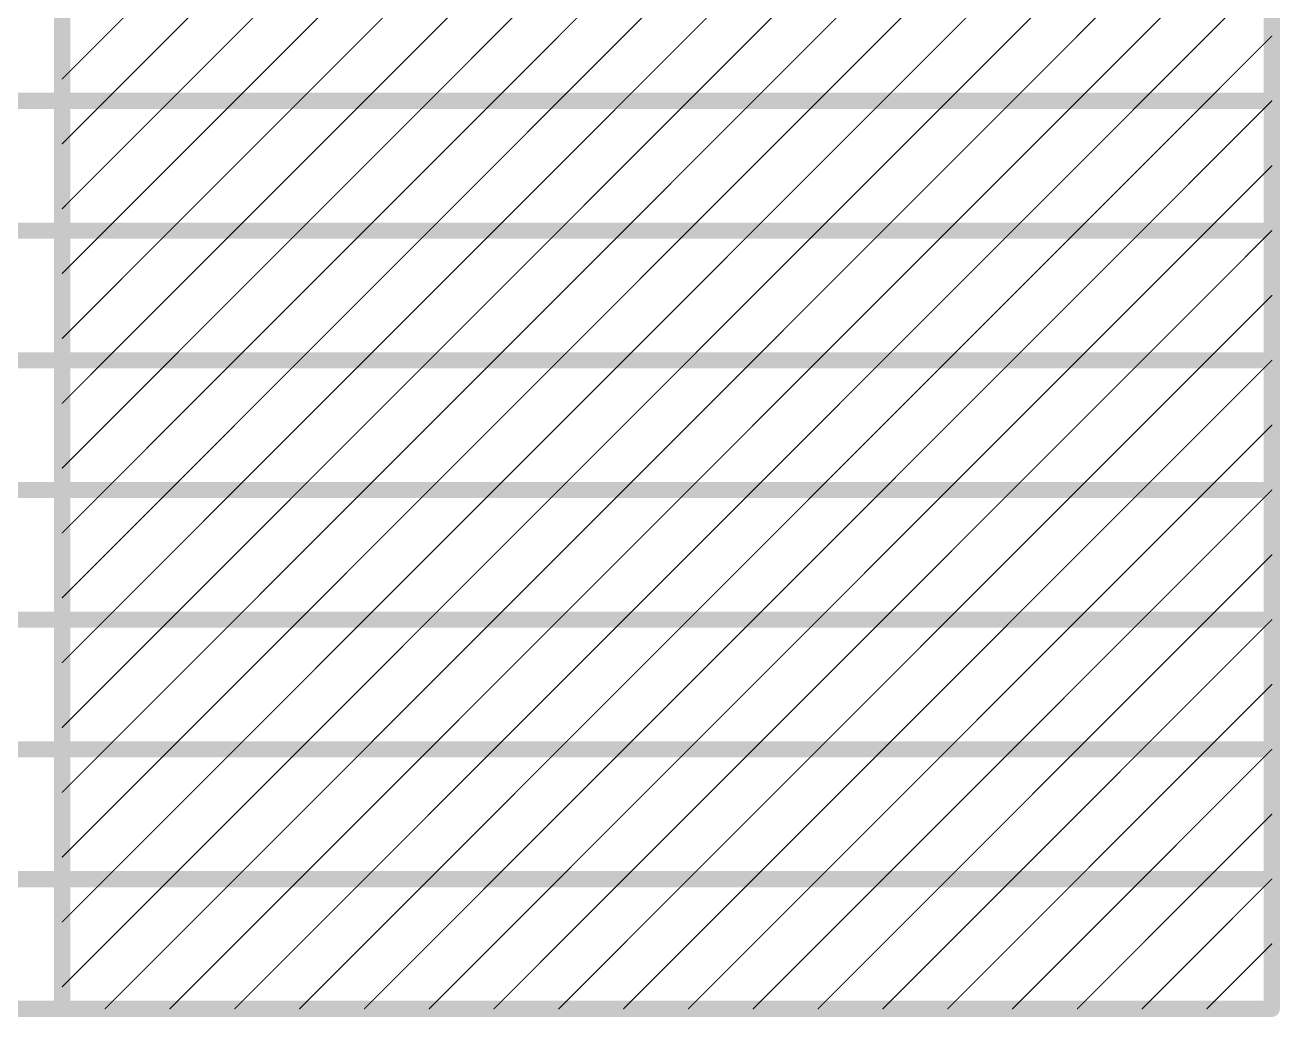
# Model space of a CAD drawing. Header units: inches. Extents: x -22 to 5433, y -13 to 5447.
# Drawn here: x 170.84 to 200.35, y -10.76 to 12.55 of the extents above; entities that cross this region are included whole.
import ezdxf

# ---------------------------------------------------------------- set-up
doc = ezdxf.new("R2010")
doc.units = ezdxf.units.IN
doc.layers.add('Fabrication', color=76, linetype='Continuous')

msp = doc.modelspace()

# ---------------------------------------------------------------- linework, layer by layer
at = {"layer": 'Fabrication'}
for points in [[(171.718, -10.566, 0.381, 0.381, 0), (171.718, 26.01, 0.381, 0.381, 0)], [(200.158, -10.566, 0.381, 0.381, 0), (200.158, 26.01, 0.381, 0.381, 0)], [(171.718, 11.286, 0.0254, 0.0254, 0), (174.25, 13.818, 0.0254, 0.0254, 0)], [(172.726, 10.77, 0.0254, 0.0254, 0), (175.774, 13.818, 0.0254, 0.0254, 0)], [(174.25, 10.77, 0.0254, 0.0254, 0), (177.298, 13.818, 0.0254, 0.0254, 0)], [(175.774, 10.77, 0.0254, 0.0254, 0), (178.822, 13.818, 0.0254, 0.0254, 0)], [(177.298, 10.77, 0.0254, 0.0254, 0), (180.346, 13.818, 0.0254, 0.0254, 0)], [(178.822, 10.77, 0.0254, 0.0254, 0), (181.87, 13.818, 0.0254, 0.0254, 0)], [(180.346, 10.77, 0.0254, 0.0254, 0), (183.394, 13.818, 0.0254, 0.0254, 0)], [(181.87, 10.77, 0.0254, 0.0254, 0), (184.918, 13.818, 0.0254, 0.0254, 0)], [(183.394, 10.77, 0.0254, 0.0254, 0), (186.442, 13.818, 0.0254, 0.0254, 0)], [(184.918, 10.77, 0.0254, 0.0254, 0), (187.966, 13.818, 0.0254, 0.0254, 0)], [(186.442, 10.77, 0.0254, 0.0254, 0), (189.49, 13.818, 0.0254, 0.0254, 0)], [(187.966, 10.77, 0.0254, 0.0254, 0), (191.014, 13.818, 0.0254, 0.0254, 0)], [(189.49, 10.77, 0.0254, 0.0254, 0), (192.538, 13.818, 0.0254, 0.0254, 0)], [(191.014, 10.77, 0.0254, 0.0254, 0), (194.062, 13.818, 0.0254, 0.0254, 0)], [(192.538, 10.77, 0.0254, 0.0254, 0), (195.586, 13.818, 0.0254, 0.0254, 0)], [(194.062, 10.77, 0.0254, 0.0254, 0), (197.11, 13.818, 0.0254, 0.0254, 0)], [(195.586, 10.77, 0.0254, 0.0254, 0), (198.634, 13.818, 0.0254, 0.0254, 0)], [(197.11, 10.77, 0.0254, 0.0254, 0), (200.158, 13.818, 0.0254, 0.0254, 0)], [(198.634, 10.77, 0.0254, 0.0254, 0), (200.158, 12.294, 0.0254, 0.0254, 0)], [(157.243, 10.77, 0.381, 0.381, 0), (171.718, 10.77, 0.381, 0.381, 0)], [(171.718, 10.77, 0.381, 0.381, 0), (200.158, 10.77, 0.381, 0.381, 0)], [(171.718, 8.238, 0.0254, 0.0254, 0), (174.25, 10.77, 0.0254, 0.0254, 0)], [(171.718, 9.762, 0.0254, 0.0254, 0), (172.726, 10.77, 0.0254, 0.0254, 0)], [(172.726, 7.722, 0.0254, 0.0254, 0), (175.774, 10.77, 0.0254, 0.0254, 0)], [(174.25, 7.722, 0.0254, 0.0254, 0), (177.298, 10.77, 0.0254, 0.0254, 0)], [(175.774, 7.722, 0.0254, 0.0254, 0), (178.822, 10.77, 0.0254, 0.0254, 0)], [(177.298, 7.722, 0.0254, 0.0254, 0), (180.346, 10.77, 0.0254, 0.0254, 0)], [(178.822, 7.722, 0.0254, 0.0254, 0), (181.87, 10.77, 0.0254, 0.0254, 0)], [(180.346, 7.722, 0.0254, 0.0254, 0), (183.394, 10.77, 0.0254, 0.0254, 0)], [(181.87, 7.722, 0.0254, 0.0254, 0), (184.918, 10.77, 0.0254, 0.0254, 0)], [(183.394, 7.722, 0.0254, 0.0254, 0), (186.442, 10.77, 0.0254, 0.0254, 0)], [(184.918, 7.722, 0.0254, 0.0254, 0), (187.966, 10.77, 0.0254, 0.0254, 0)], [(186.442, 7.722, 0.0254, 0.0254, 0), (189.49, 10.77, 0.0254, 0.0254, 0)], [(187.966, 7.722, 0.0254, 0.0254, 0), (191.014, 10.77, 0.0254, 0.0254, 0)], [(189.49, 7.722, 0.0254, 0.0254, 0), (192.538, 10.77, 0.0254, 0.0254, 0)], [(191.014, 7.722, 0.0254, 0.0254, 0), (194.062, 10.77, 0.0254, 0.0254, 0)], [(192.538, 7.722, 0.0254, 0.0254, 0), (195.586, 10.77, 0.0254, 0.0254, 0)], [(194.062, 7.722, 0.0254, 0.0254, 0), (197.11, 10.77, 0.0254, 0.0254, 0)], [(195.586, 7.722, 0.0254, 0.0254, 0), (198.634, 10.77, 0.0254, 0.0254, 0)], [(197.11, 7.722, 0.0254, 0.0254, 0), (200.158, 10.77, 0.0254, 0.0254, 0)], [(198.634, 7.722, 0.0254, 0.0254, 0), (200.158, 9.246, 0.0254, 0.0254, 0)], [(157.243, 7.722, 0.381, 0.381, 0), (171.718, 7.722, 0.381, 0.381, 0)], [(171.718, 7.722, 0.381, 0.381, 0), (200.158, 7.722, 0.381, 0.381, 0)], [(171.718, 5.19, 0.0254, 0.0254, 0), (174.25, 7.722, 0.0254, 0.0254, 0)], [(171.718, 6.714, 0.0254, 0.0254, 0), (172.726, 7.722, 0.0254, 0.0254, 0)], [(172.726, 4.674, 0.0254, 0.0254, 0), (175.774, 7.722, 0.0254, 0.0254, 0)], [(174.25, 4.674, 0.0254, 0.0254, 0), (177.298, 7.722, 0.0254, 0.0254, 0)], [(175.774, 4.674, 0.0254, 0.0254, 0), (178.822, 7.722, 0.0254, 0.0254, 0)], [(177.298, 4.674, 0.0254, 0.0254, 0), (180.346, 7.722, 0.0254, 0.0254, 0)], [(178.822, 4.674, 0.0254, 0.0254, 0), (181.87, 7.722, 0.0254, 0.0254, 0)], [(180.346, 4.674, 0.0254, 0.0254, 0), (183.394, 7.722, 0.0254, 0.0254, 0)], [(181.87, 4.674, 0.0254, 0.0254, 0), (184.918, 7.722, 0.0254, 0.0254, 0)], [(183.394, 4.674, 0.0254, 0.0254, 0), (186.442, 7.722, 0.0254, 0.0254, 0)], [(184.918, 4.674, 0.0254, 0.0254, 0), (187.966, 7.722, 0.0254, 0.0254, 0)], [(186.442, 4.674, 0.0254, 0.0254, 0), (189.49, 7.722, 0.0254, 0.0254, 0)], [(187.966, 4.674, 0.0254, 0.0254, 0), (191.014, 7.722, 0.0254, 0.0254, 0)], [(189.49, 4.674, 0.0254, 0.0254, 0), (192.538, 7.722, 0.0254, 0.0254, 0)], [(191.014, 4.674, 0.0254, 0.0254, 0), (194.062, 7.722, 0.0254, 0.0254, 0)], [(192.538, 4.674, 0.0254, 0.0254, 0), (195.586, 7.722, 0.0254, 0.0254, 0)], [(194.062, 4.674, 0.0254, 0.0254, 0), (197.11, 7.722, 0.0254, 0.0254, 0)], [(195.586, 4.674, 0.0254, 0.0254, 0), (198.634, 7.722, 0.0254, 0.0254, 0)], [(197.11, 4.674, 0.0254, 0.0254, 0), (200.158, 7.722, 0.0254, 0.0254, 0)], [(198.634, 4.674, 0.0254, 0.0254, 0), (200.158, 6.198, 0.0254, 0.0254, 0)], [(157.243, 4.674, 0.381, 0.381, 0), (171.718, 4.674, 0.381, 0.381, 0)], [(171.718, 4.674, 0.381, 0.381, 0), (200.158, 4.674, 0.381, 0.381, 0)], [(171.718, 2.142, 0.0254, 0.0254, 0), (174.25, 4.674, 0.0254, 0.0254, 0)], [(171.718, 3.666, 0.0254, 0.0254, 0), (172.726, 4.674, 0.0254, 0.0254, 0)], [(172.726, 1.626, 0.0254, 0.0254, 0), (175.774, 4.674, 0.0254, 0.0254, 0)], [(174.25, 1.626, 0.0254, 0.0254, 0), (177.298, 4.674, 0.0254, 0.0254, 0)], [(175.774, 1.626, 0.0254, 0.0254, 0), (178.822, 4.674, 0.0254, 0.0254, 0)], [(177.298, 1.626, 0.0254, 0.0254, 0), (180.346, 4.674, 0.0254, 0.0254, 0)], [(178.822, 1.626, 0.0254, 0.0254, 0), (181.87, 4.674, 0.0254, 0.0254, 0)], [(180.346, 1.626, 0.0254, 0.0254, 0), (183.394, 4.674, 0.0254, 0.0254, 0)], [(181.87, 1.626, 0.0254, 0.0254, 0), (184.918, 4.674, 0.0254, 0.0254, 0)], [(183.394, 1.626, 0.0254, 0.0254, 0), (186.442, 4.674, 0.0254, 0.0254, 0)], [(184.918, 1.626, 0.0254, 0.0254, 0), (187.966, 4.674, 0.0254, 0.0254, 0)], [(186.442, 1.626, 0.0254, 0.0254, 0), (189.49, 4.674, 0.0254, 0.0254, 0)], [(187.966, 1.626, 0.0254, 0.0254, 0), (191.014, 4.674, 0.0254, 0.0254, 0)], [(189.49, 1.626, 0.0254, 0.0254, 0), (192.538, 4.674, 0.0254, 0.0254, 0)], [(191.014, 1.626, 0.0254, 0.0254, 0), (194.062, 4.674, 0.0254, 0.0254, 0)], [(192.538, 1.626, 0.0254, 0.0254, 0), (195.586, 4.674, 0.0254, 0.0254, 0)], [(194.062, 1.626, 0.0254, 0.0254, 0), (197.11, 4.674, 0.0254, 0.0254, 0)], [(195.586, 1.626, 0.0254, 0.0254, 0), (198.634, 4.674, 0.0254, 0.0254, 0)], [(197.11, 1.626, 0.0254, 0.0254, 0), (200.158, 4.674, 0.0254, 0.0254, 0)], [(198.634, 1.626, 0.0254, 0.0254, 0), (200.158, 3.15, 0.0254, 0.0254, 0)], [(157.243, 1.626, 0.381, 0.381, 0), (171.718, 1.626, 0.381, 0.381, 0)], [(171.718, 1.626, 0.381, 0.381, 0), (200.158, 1.626, 0.381, 0.381, 0)], [(171.718, -0.906, 0.0254, 0.0254, 0), (174.25, 1.626, 0.0254, 0.0254, 0)], [(171.718, 0.618, 0.0254, 0.0254, 0), (172.726, 1.626, 0.0254, 0.0254, 0)], [(172.726, -1.422, 0.0254, 0.0254, 0), (175.774, 1.626, 0.0254, 0.0254, 0)], [(174.25, -1.422, 0.0254, 0.0254, 0), (177.298, 1.626, 0.0254, 0.0254, 0)], [(175.774, -1.422, 0.0254, 0.0254, 0), (178.822, 1.626, 0.0254, 0.0254, 0)], [(177.298, -1.422, 0.0254, 0.0254, 0), (180.346, 1.626, 0.0254, 0.0254, 0)], [(178.822, -1.422, 0.0254, 0.0254, 0), (181.87, 1.626, 0.0254, 0.0254, 0)], [(180.346, -1.422, 0.0254, 0.0254, 0), (183.394, 1.626, 0.0254, 0.0254, 0)], [(181.87, -1.422, 0.0254, 0.0254, 0), (184.918, 1.626, 0.0254, 0.0254, 0)], [(183.394, -1.422, 0.0254, 0.0254, 0), (186.442, 1.626, 0.0254, 0.0254, 0)], [(184.918, -1.422, 0.0254, 0.0254, 0), (187.966, 1.626, 0.0254, 0.0254, 0)], [(186.442, -1.422, 0.0254, 0.0254, 0), (189.49, 1.626, 0.0254, 0.0254, 0)], [(187.966, -1.422, 0.0254, 0.0254, 0), (191.014, 1.626, 0.0254, 0.0254, 0)], [(189.49, -1.422, 0.0254, 0.0254, 0), (192.538, 1.626, 0.0254, 0.0254, 0)], [(191.014, -1.422, 0.0254, 0.0254, 0), (194.062, 1.626, 0.0254, 0.0254, 0)], [(192.538, -1.422, 0.0254, 0.0254, 0), (195.586, 1.626, 0.0254, 0.0254, 0)], [(194.062, -1.422, 0.0254, 0.0254, 0), (197.11, 1.626, 0.0254, 0.0254, 0)], [(195.586, -1.422, 0.0254, 0.0254, 0), (198.634, 1.626, 0.0254, 0.0254, 0)], [(197.11, -1.422, 0.0254, 0.0254, 0), (200.158, 1.626, 0.0254, 0.0254, 0)], [(198.634, -1.422, 0.0254, 0.0254, 0), (200.158, 0.102, 0.0254, 0.0254, 0)], [(157.243, -1.422, 0.381, 0.381, 0), (171.718, -1.422, 0.381, 0.381, 0)], [(171.718, -1.422, 0.381, 0.381, 0), (200.158, -1.422, 0.381, 0.381, 0)], [(171.718, -3.954, 0.0254, 0.0254, 0), (174.25, -1.422, 0.0254, 0.0254, 0)], [(171.718, -2.43, 0.0254, 0.0254, 0), (172.726, -1.422, 0.0254, 0.0254, 0)], [(172.726, -4.47, 0.0254, 0.0254, 0), (175.774, -1.422, 0.0254, 0.0254, 0)], [(174.25, -4.47, 0.0254, 0.0254, 0), (177.298, -1.422, 0.0254, 0.0254, 0)], [(175.774, -4.47, 0.0254, 0.0254, 0), (178.822, -1.422, 0.0254, 0.0254, 0)], [(177.298, -4.47, 0.0254, 0.0254, 0), (180.346, -1.422, 0.0254, 0.0254, 0)], [(178.822, -4.47, 0.0254, 0.0254, 0), (181.87, -1.422, 0.0254, 0.0254, 0)], [(180.346, -4.47, 0.0254, 0.0254, 0), (183.394, -1.422, 0.0254, 0.0254, 0)], [(181.87, -4.47, 0.0254, 0.0254, 0), (184.918, -1.422, 0.0254, 0.0254, 0)], [(183.394, -4.47, 0.0254, 0.0254, 0), (186.442, -1.422, 0.0254, 0.0254, 0)], [(184.918, -4.47, 0.0254, 0.0254, 0), (187.966, -1.422, 0.0254, 0.0254, 0)], [(186.442, -4.47, 0.0254, 0.0254, 0), (189.49, -1.422, 0.0254, 0.0254, 0)], [(187.966, -4.47, 0.0254, 0.0254, 0), (191.014, -1.422, 0.0254, 0.0254, 0)], [(189.49, -4.47, 0.0254, 0.0254, 0), (192.538, -1.422, 0.0254, 0.0254, 0)], [(191.014, -4.47, 0.0254, 0.0254, 0), (194.062, -1.422, 0.0254, 0.0254, 0)], [(192.538, -4.47, 0.0254, 0.0254, 0), (195.586, -1.422, 0.0254, 0.0254, 0)], [(194.062, -4.47, 0.0254, 0.0254, 0), (197.11, -1.422, 0.0254, 0.0254, 0)], [(195.586, -4.47, 0.0254, 0.0254, 0), (198.634, -1.422, 0.0254, 0.0254, 0)], [(197.11, -4.47, 0.0254, 0.0254, 0), (200.158, -1.422, 0.0254, 0.0254, 0)], [(198.634, -4.47, 0.0254, 0.0254, 0), (200.158, -2.946, 0.0254, 0.0254, 0)], [(157.243, -4.47, 0.381, 0.381, 0), (171.718, -4.47, 0.381, 0.381, 0)], [(171.718, -4.47, 0.381, 0.381, 0), (200.158, -4.47, 0.381, 0.381, 0)], [(171.718, -7.002, 0.0254, 0.0254, 0), (174.25, -4.47, 0.0254, 0.0254, 0)], [(171.718, -5.478, 0.0254, 0.0254, 0), (172.726, -4.47, 0.0254, 0.0254, 0)], [(172.726, -7.518, 0.0254, 0.0254, 0), (175.774, -4.47, 0.0254, 0.0254, 0)], [(174.25, -7.518, 0.0254, 0.0254, 0), (177.298, -4.47, 0.0254, 0.0254, 0)], [(175.774, -7.518, 0.0254, 0.0254, 0), (178.822, -4.47, 0.0254, 0.0254, 0)], [(177.298, -7.518, 0.0254, 0.0254, 0), (180.346, -4.47, 0.0254, 0.0254, 0)], [(178.822, -7.518, 0.0254, 0.0254, 0), (181.87, -4.47, 0.0254, 0.0254, 0)], [(180.346, -7.518, 0.0254, 0.0254, 0), (183.394, -4.47, 0.0254, 0.0254, 0)], [(181.87, -7.518, 0.0254, 0.0254, 0), (184.918, -4.47, 0.0254, 0.0254, 0)], [(183.394, -7.518, 0.0254, 0.0254, 0), (186.442, -4.47, 0.0254, 0.0254, 0)], [(184.918, -7.518, 0.0254, 0.0254, 0), (187.966, -4.47, 0.0254, 0.0254, 0)], [(186.442, -7.518, 0.0254, 0.0254, 0), (189.49, -4.47, 0.0254, 0.0254, 0)], [(187.966, -7.518, 0.0254, 0.0254, 0), (191.014, -4.47, 0.0254, 0.0254, 0)], [(189.49, -7.518, 0.0254, 0.0254, 0), (192.538, -4.47, 0.0254, 0.0254, 0)], [(191.014, -7.518, 0.0254, 0.0254, 0), (194.062, -4.47, 0.0254, 0.0254, 0)], [(192.538, -7.518, 0.0254, 0.0254, 0), (195.586, -4.47, 0.0254, 0.0254, 0)], [(194.062, -7.518, 0.0254, 0.0254, 0), (197.11, -4.47, 0.0254, 0.0254, 0)], [(195.586, -7.518, 0.0254, 0.0254, 0), (198.634, -4.47, 0.0254, 0.0254, 0)], [(197.11, -7.518, 0.0254, 0.0254, 0), (200.158, -4.47, 0.0254, 0.0254, 0)], [(198.634, -7.518, 0.0254, 0.0254, 0), (200.158, -5.994, 0.0254, 0.0254, 0)], [(157.243, -7.518, 0.381, 0.381, 0), (171.718, -7.518, 0.381, 0.381, 0)], [(171.718, -7.518, 0.381, 0.381, 0), (200.158, -7.518, 0.381, 0.381, 0)], [(171.718, -10.05, 0.0254, 0.0254, 0), (174.25, -7.518, 0.0254, 0.0254, 0)], [(171.718, -8.526, 0.0254, 0.0254, 0), (172.726, -7.518, 0.0254, 0.0254, 0)], [(172.726, -10.566, 0.0254, 0.0254, 0), (175.774, -7.518, 0.0254, 0.0254, 0)], [(174.25, -10.566, 0.0254, 0.0254, 0), (177.298, -7.518, 0.0254, 0.0254, 0)], [(175.774, -10.566, 0.0254, 0.0254, 0), (178.822, -7.518, 0.0254, 0.0254, 0)], [(177.298, -10.566, 0.0254, 0.0254, 0), (180.346, -7.518, 0.0254, 0.0254, 0)], [(178.822, -10.566, 0.0254, 0.0254, 0), (181.87, -7.518, 0.0254, 0.0254, 0)], [(180.346, -10.566, 0.0254, 0.0254, 0), (183.394, -7.518, 0.0254, 0.0254, 0)], [(181.87, -10.566, 0.0254, 0.0254, 0), (184.918, -7.518, 0.0254, 0.0254, 0)], [(183.394, -10.566, 0.0254, 0.0254, 0), (186.442, -7.518, 0.0254, 0.0254, 0)], [(184.918, -10.566, 0.0254, 0.0254, 0), (187.966, -7.518, 0.0254, 0.0254, 0)], [(186.442, -10.566, 0.0254, 0.0254, 0), (189.49, -7.518, 0.0254, 0.0254, 0)], [(187.966, -10.566, 0.0254, 0.0254, 0), (191.014, -7.518, 0.0254, 0.0254, 0)], [(189.49, -10.566, 0.0254, 0.0254, 0), (192.538, -7.518, 0.0254, 0.0254, 0)], [(191.014, -10.566, 0.0254, 0.0254, 0), (194.062, -7.518, 0.0254, 0.0254, 0)], [(192.538, -10.566, 0.0254, 0.0254, 0), (195.586, -7.518, 0.0254, 0.0254, 0)], [(194.062, -10.566, 0.0254, 0.0254, 0), (197.11, -7.518, 0.0254, 0.0254, 0)], [(195.586, -10.566, 0.0254, 0.0254, 0), (198.634, -7.518, 0.0254, 0.0254, 0)], [(197.11, -10.566, 0.0254, 0.0254, 0), (200.158, -7.518, 0.0254, 0.0254, 0)], [(198.634, -10.566, 0.0254, 0.0254, 0), (200.158, -9.042, 0.0254, 0.0254, 0)], [(157.243, -10.566, 0.381, 0.381, 0), (171.718, -10.566, 0.381, 0.381, 0)], [(171.718, -10.566, 0.381, 0.381, 0), (200.158, -10.566, 0.381, 0.381, 0)]]:
    msp.add_lwpolyline(points, format="xyseb", dxfattribs=at)
for points in [[(200.152, 12.294, 0.0127, 0.0127, 1), (200.164, 12.294, 0.0127, 0.0127, 1)], [(171.712, 11.286, 0.0127, 0.0127, 1), (171.724, 11.286, 0.0127, 0.0127, 1)], [(171.623, 10.77, 0.191, 0.191, 1), (171.813, 10.77, 0.191, 0.191, 1)], [(171.623, 10.77, 0.191, 0.191, 1), (171.813, 10.77, 0.191, 0.191, 1)], [(200.063, 10.77, 0.191, 0.191, 1), (200.253, 10.77, 0.191, 0.191, 1)], [(172.72, 10.77, 0.0127, 0.0127, 1), (172.732, 10.77, 0.0127, 0.0127, 1)], [(172.72, 10.77, 0.0127, 0.0127, 1), (172.732, 10.77, 0.0127, 0.0127, 1)], [(174.244, 10.77, 0.0127, 0.0127, 1), (174.256, 10.77, 0.0127, 0.0127, 1)], [(174.244, 10.77, 0.0127, 0.0127, 1), (174.256, 10.77, 0.0127, 0.0127, 1)], [(175.768, 10.77, 0.0127, 0.0127, 1), (175.78, 10.77, 0.0127, 0.0127, 1)], [(175.768, 10.77, 0.0127, 0.0127, 1), (175.78, 10.77, 0.0127, 0.0127, 1)], [(177.292, 10.77, 0.0127, 0.0127, 1), (177.304, 10.77, 0.0127, 0.0127, 1)], [(177.292, 10.77, 0.0127, 0.0127, 1), (177.304, 10.77, 0.0127, 0.0127, 1)], [(178.816, 10.77, 0.0127, 0.0127, 1), (178.828, 10.77, 0.0127, 0.0127, 1)], [(178.816, 10.77, 0.0127, 0.0127, 1), (178.828, 10.77, 0.0127, 0.0127, 1)], [(180.34, 10.77, 0.0127, 0.0127, 1), (180.352, 10.77, 0.0127, 0.0127, 1)], [(180.34, 10.77, 0.0127, 0.0127, 1), (180.352, 10.77, 0.0127, 0.0127, 1)], [(181.864, 10.77, 0.0127, 0.0127, 1), (181.876, 10.77, 0.0127, 0.0127, 1)], [(181.864, 10.77, 0.0127, 0.0127, 1), (181.876, 10.77, 0.0127, 0.0127, 1)], [(183.388, 10.77, 0.0127, 0.0127, 1), (183.4, 10.77, 0.0127, 0.0127, 1)], [(183.388, 10.77, 0.0127, 0.0127, 1), (183.4, 10.77, 0.0127, 0.0127, 1)], [(184.912, 10.77, 0.0127, 0.0127, 1), (184.924, 10.77, 0.0127, 0.0127, 1)], [(184.912, 10.77, 0.0127, 0.0127, 1), (184.924, 10.77, 0.0127, 0.0127, 1)], [(186.436, 10.77, 0.0127, 0.0127, 1), (186.448, 10.77, 0.0127, 0.0127, 1)], [(186.436, 10.77, 0.0127, 0.0127, 1), (186.448, 10.77, 0.0127, 0.0127, 1)], [(187.96, 10.77, 0.0127, 0.0127, 1), (187.972, 10.77, 0.0127, 0.0127, 1)], [(187.96, 10.77, 0.0127, 0.0127, 1), (187.972, 10.77, 0.0127, 0.0127, 1)], [(189.484, 10.77, 0.0127, 0.0127, 1), (189.496, 10.77, 0.0127, 0.0127, 1)], [(189.484, 10.77, 0.0127, 0.0127, 1), (189.496, 10.77, 0.0127, 0.0127, 1)], [(191.008, 10.77, 0.0127, 0.0127, 1), (191.02, 10.77, 0.0127, 0.0127, 1)], [(191.008, 10.77, 0.0127, 0.0127, 1), (191.02, 10.77, 0.0127, 0.0127, 1)], [(192.532, 10.77, 0.0127, 0.0127, 1), (192.544, 10.77, 0.0127, 0.0127, 1)], [(192.532, 10.77, 0.0127, 0.0127, 1), (192.544, 10.77, 0.0127, 0.0127, 1)], [(194.056, 10.77, 0.0127, 0.0127, 1), (194.068, 10.77, 0.0127, 0.0127, 1)], [(194.056, 10.77, 0.0127, 0.0127, 1), (194.068, 10.77, 0.0127, 0.0127, 1)], [(195.58, 10.77, 0.0127, 0.0127, 1), (195.592, 10.77, 0.0127, 0.0127, 1)], [(195.58, 10.77, 0.0127, 0.0127, 1), (195.592, 10.77, 0.0127, 0.0127, 1)], [(197.104, 10.77, 0.0127, 0.0127, 1), (197.116, 10.77, 0.0127, 0.0127, 1)], [(197.104, 10.77, 0.0127, 0.0127, 1), (197.116, 10.77, 0.0127, 0.0127, 1)], [(198.628, 10.77, 0.0127, 0.0127, 1), (198.64, 10.77, 0.0127, 0.0127, 1)], [(198.628, 10.77, 0.0127, 0.0127, 1), (198.64, 10.77, 0.0127, 0.0127, 1)], [(200.152, 10.77, 0.0127, 0.0127, 1), (200.164, 10.77, 0.0127, 0.0127, 1)], [(171.712, 9.762, 0.0127, 0.0127, 1), (171.724, 9.762, 0.0127, 0.0127, 1)], [(200.152, 9.246, 0.0127, 0.0127, 1), (200.164, 9.246, 0.0127, 0.0127, 1)], [(171.712, 8.238, 0.0127, 0.0127, 1), (171.724, 8.238, 0.0127, 0.0127, 1)], [(171.623, 7.722, 0.191, 0.191, 1), (171.813, 7.722, 0.191, 0.191, 1)], [(171.623, 7.722, 0.191, 0.191, 1), (171.813, 7.722, 0.191, 0.191, 1)], [(172.72, 7.722, 0.0127, 0.0127, 1), (172.732, 7.722, 0.0127, 0.0127, 1)], [(172.72, 7.722, 0.0127, 0.0127, 1), (172.732, 7.722, 0.0127, 0.0127, 1)], [(174.244, 7.722, 0.0127, 0.0127, 1), (174.256, 7.722, 0.0127, 0.0127, 1)], [(174.244, 7.722, 0.0127, 0.0127, 1), (174.256, 7.722, 0.0127, 0.0127, 1)], [(175.768, 7.722, 0.0127, 0.0127, 1), (175.78, 7.722, 0.0127, 0.0127, 1)], [(175.768, 7.722, 0.0127, 0.0127, 1), (175.78, 7.722, 0.0127, 0.0127, 1)], [(177.292, 7.722, 0.0127, 0.0127, 1), (177.304, 7.722, 0.0127, 0.0127, 1)], [(177.292, 7.722, 0.0127, 0.0127, 1), (177.304, 7.722, 0.0127, 0.0127, 1)], [(178.816, 7.722, 0.0127, 0.0127, 1), (178.828, 7.722, 0.0127, 0.0127, 1)], [(178.816, 7.722, 0.0127, 0.0127, 1), (178.828, 7.722, 0.0127, 0.0127, 1)], [(180.34, 7.722, 0.0127, 0.0127, 1), (180.352, 7.722, 0.0127, 0.0127, 1)], [(180.34, 7.722, 0.0127, 0.0127, 1), (180.352, 7.722, 0.0127, 0.0127, 1)], [(181.864, 7.722, 0.0127, 0.0127, 1), (181.876, 7.722, 0.0127, 0.0127, 1)], [(181.864, 7.722, 0.0127, 0.0127, 1), (181.876, 7.722, 0.0127, 0.0127, 1)], [(183.388, 7.722, 0.0127, 0.0127, 1), (183.4, 7.722, 0.0127, 0.0127, 1)], [(183.388, 7.722, 0.0127, 0.0127, 1), (183.4, 7.722, 0.0127, 0.0127, 1)], [(184.912, 7.722, 0.0127, 0.0127, 1), (184.924, 7.722, 0.0127, 0.0127, 1)], [(184.912, 7.722, 0.0127, 0.0127, 1), (184.924, 7.722, 0.0127, 0.0127, 1)], [(186.436, 7.722, 0.0127, 0.0127, 1), (186.448, 7.722, 0.0127, 0.0127, 1)], [(186.436, 7.722, 0.0127, 0.0127, 1), (186.448, 7.722, 0.0127, 0.0127, 1)], [(187.96, 7.722, 0.0127, 0.0127, 1), (187.972, 7.722, 0.0127, 0.0127, 1)], [(187.96, 7.722, 0.0127, 0.0127, 1), (187.972, 7.722, 0.0127, 0.0127, 1)], [(189.484, 7.722, 0.0127, 0.0127, 1), (189.496, 7.722, 0.0127, 0.0127, 1)], [(189.484, 7.722, 0.0127, 0.0127, 1), (189.496, 7.722, 0.0127, 0.0127, 1)], [(191.008, 7.722, 0.0127, 0.0127, 1), (191.02, 7.722, 0.0127, 0.0127, 1)], [(191.008, 7.722, 0.0127, 0.0127, 1), (191.02, 7.722, 0.0127, 0.0127, 1)], [(192.532, 7.722, 0.0127, 0.0127, 1), (192.544, 7.722, 0.0127, 0.0127, 1)], [(192.532, 7.722, 0.0127, 0.0127, 1), (192.544, 7.722, 0.0127, 0.0127, 1)], [(194.056, 7.722, 0.0127, 0.0127, 1), (194.068, 7.722, 0.0127, 0.0127, 1)], [(194.056, 7.722, 0.0127, 0.0127, 1), (194.068, 7.722, 0.0127, 0.0127, 1)], [(195.58, 7.722, 0.0127, 0.0127, 1), (195.592, 7.722, 0.0127, 0.0127, 1)], [(195.58, 7.722, 0.0127, 0.0127, 1), (195.592, 7.722, 0.0127, 0.0127, 1)], [(197.104, 7.722, 0.0127, 0.0127, 1), (197.116, 7.722, 0.0127, 0.0127, 1)], [(197.104, 7.722, 0.0127, 0.0127, 1), (197.116, 7.722, 0.0127, 0.0127, 1)], [(198.628, 7.722, 0.0127, 0.0127, 1), (198.64, 7.722, 0.0127, 0.0127, 1)], [(198.628, 7.722, 0.0127, 0.0127, 1), (198.64, 7.722, 0.0127, 0.0127, 1)], [(200.063, 7.722, 0.191, 0.191, 1), (200.253, 7.722, 0.191, 0.191, 1)], [(200.152, 7.722, 0.0127, 0.0127, 1), (200.164, 7.722, 0.0127, 0.0127, 1)], [(171.712, 6.714, 0.0127, 0.0127, 1), (171.724, 6.714, 0.0127, 0.0127, 1)], [(200.152, 6.198, 0.0127, 0.0127, 1), (200.164, 6.198, 0.0127, 0.0127, 1)], [(171.712, 5.19, 0.0127, 0.0127, 1), (171.724, 5.19, 0.0127, 0.0127, 1)], [(171.623, 4.674, 0.191, 0.191, 1), (171.813, 4.674, 0.191, 0.191, 1)], [(171.623, 4.674, 0.191, 0.191, 1), (171.813, 4.674, 0.191, 0.191, 1)], [(200.063, 4.674, 0.191, 0.191, 1), (200.253, 4.674, 0.191, 0.191, 1)], [(172.72, 4.674, 0.0127, 0.0127, 1), (172.732, 4.674, 0.0127, 0.0127, 1)], [(172.72, 4.674, 0.0127, 0.0127, 1), (172.732, 4.674, 0.0127, 0.0127, 1)], [(174.244, 4.674, 0.0127, 0.0127, 1), (174.256, 4.674, 0.0127, 0.0127, 1)], [(174.244, 4.674, 0.0127, 0.0127, 1), (174.256, 4.674, 0.0127, 0.0127, 1)], [(175.768, 4.674, 0.0127, 0.0127, 1), (175.78, 4.674, 0.0127, 0.0127, 1)], [(175.768, 4.674, 0.0127, 0.0127, 1), (175.78, 4.674, 0.0127, 0.0127, 1)], [(177.292, 4.674, 0.0127, 0.0127, 1), (177.304, 4.674, 0.0127, 0.0127, 1)], [(177.292, 4.674, 0.0127, 0.0127, 1), (177.304, 4.674, 0.0127, 0.0127, 1)], [(178.816, 4.674, 0.0127, 0.0127, 1), (178.828, 4.674, 0.0127, 0.0127, 1)], [(178.816, 4.674, 0.0127, 0.0127, 1), (178.828, 4.674, 0.0127, 0.0127, 1)], [(180.34, 4.674, 0.0127, 0.0127, 1), (180.352, 4.674, 0.0127, 0.0127, 1)], [(180.34, 4.674, 0.0127, 0.0127, 1), (180.352, 4.674, 0.0127, 0.0127, 1)], [(181.864, 4.674, 0.0127, 0.0127, 1), (181.876, 4.674, 0.0127, 0.0127, 1)], [(181.864, 4.674, 0.0127, 0.0127, 1), (181.876, 4.674, 0.0127, 0.0127, 1)], [(183.388, 4.674, 0.0127, 0.0127, 1), (183.4, 4.674, 0.0127, 0.0127, 1)], [(183.388, 4.674, 0.0127, 0.0127, 1), (183.4, 4.674, 0.0127, 0.0127, 1)], [(184.912, 4.674, 0.0127, 0.0127, 1), (184.924, 4.674, 0.0127, 0.0127, 1)], [(184.912, 4.674, 0.0127, 0.0127, 1), (184.924, 4.674, 0.0127, 0.0127, 1)], [(186.436, 4.674, 0.0127, 0.0127, 1), (186.448, 4.674, 0.0127, 0.0127, 1)], [(186.436, 4.674, 0.0127, 0.0127, 1), (186.448, 4.674, 0.0127, 0.0127, 1)], [(187.96, 4.674, 0.0127, 0.0127, 1), (187.972, 4.674, 0.0127, 0.0127, 1)], [(187.96, 4.674, 0.0127, 0.0127, 1), (187.972, 4.674, 0.0127, 0.0127, 1)], [(189.484, 4.674, 0.0127, 0.0127, 1), (189.496, 4.674, 0.0127, 0.0127, 1)], [(189.484, 4.674, 0.0127, 0.0127, 1), (189.496, 4.674, 0.0127, 0.0127, 1)], [(191.008, 4.674, 0.0127, 0.0127, 1), (191.02, 4.674, 0.0127, 0.0127, 1)], [(191.008, 4.674, 0.0127, 0.0127, 1), (191.02, 4.674, 0.0127, 0.0127, 1)], [(192.532, 4.674, 0.0127, 0.0127, 1), (192.544, 4.674, 0.0127, 0.0127, 1)], [(192.532, 4.674, 0.0127, 0.0127, 1), (192.544, 4.674, 0.0127, 0.0127, 1)], [(194.056, 4.674, 0.0127, 0.0127, 1), (194.068, 4.674, 0.0127, 0.0127, 1)], [(194.056, 4.674, 0.0127, 0.0127, 1), (194.068, 4.674, 0.0127, 0.0127, 1)], [(195.58, 4.674, 0.0127, 0.0127, 1), (195.592, 4.674, 0.0127, 0.0127, 1)], [(195.58, 4.674, 0.0127, 0.0127, 1), (195.592, 4.674, 0.0127, 0.0127, 1)], [(197.104, 4.674, 0.0127, 0.0127, 1), (197.116, 4.674, 0.0127, 0.0127, 1)], [(197.104, 4.674, 0.0127, 0.0127, 1), (197.116, 4.674, 0.0127, 0.0127, 1)], [(198.628, 4.674, 0.0127, 0.0127, 1), (198.64, 4.674, 0.0127, 0.0127, 1)], [(198.628, 4.674, 0.0127, 0.0127, 1), (198.64, 4.674, 0.0127, 0.0127, 1)], [(200.152, 4.674, 0.0127, 0.0127, 1), (200.164, 4.674, 0.0127, 0.0127, 1)], [(171.712, 3.666, 0.0127, 0.0127, 1), (171.724, 3.666, 0.0127, 0.0127, 1)], [(200.152, 3.15, 0.0127, 0.0127, 1), (200.164, 3.15, 0.0127, 0.0127, 1)], [(171.712, 2.142, 0.0127, 0.0127, 1), (171.724, 2.142, 0.0127, 0.0127, 1)], [(171.623, 1.626, 0.191, 0.191, 1), (171.813, 1.626, 0.191, 0.191, 1)], [(171.623, 1.626, 0.191, 0.191, 1), (171.813, 1.626, 0.191, 0.191, 1)], [(200.063, 1.626, 0.191, 0.191, 1), (200.253, 1.626, 0.191, 0.191, 1)], [(172.72, 1.626, 0.0127, 0.0127, 1), (172.732, 1.626, 0.0127, 0.0127, 1)], [(172.72, 1.626, 0.0127, 0.0127, 1), (172.732, 1.626, 0.0127, 0.0127, 1)], [(174.244, 1.626, 0.0127, 0.0127, 1), (174.256, 1.626, 0.0127, 0.0127, 1)], [(174.244, 1.626, 0.0127, 0.0127, 1), (174.256, 1.626, 0.0127, 0.0127, 1)], [(175.768, 1.626, 0.0127, 0.0127, 1), (175.78, 1.626, 0.0127, 0.0127, 1)], [(175.768, 1.626, 0.0127, 0.0127, 1), (175.78, 1.626, 0.0127, 0.0127, 1)], [(177.292, 1.626, 0.0127, 0.0127, 1), (177.304, 1.626, 0.0127, 0.0127, 1)], [(177.292, 1.626, 0.0127, 0.0127, 1), (177.304, 1.626, 0.0127, 0.0127, 1)], [(178.816, 1.626, 0.0127, 0.0127, 1), (178.828, 1.626, 0.0127, 0.0127, 1)], [(178.816, 1.626, 0.0127, 0.0127, 1), (178.828, 1.626, 0.0127, 0.0127, 1)], [(180.34, 1.626, 0.0127, 0.0127, 1), (180.352, 1.626, 0.0127, 0.0127, 1)], [(180.34, 1.626, 0.0127, 0.0127, 1), (180.352, 1.626, 0.0127, 0.0127, 1)], [(181.864, 1.626, 0.0127, 0.0127, 1), (181.876, 1.626, 0.0127, 0.0127, 1)], [(181.864, 1.626, 0.0127, 0.0127, 1), (181.876, 1.626, 0.0127, 0.0127, 1)], [(183.388, 1.626, 0.0127, 0.0127, 1), (183.4, 1.626, 0.0127, 0.0127, 1)], [(183.388, 1.626, 0.0127, 0.0127, 1), (183.4, 1.626, 0.0127, 0.0127, 1)], [(184.912, 1.626, 0.0127, 0.0127, 1), (184.924, 1.626, 0.0127, 0.0127, 1)], [(184.912, 1.626, 0.0127, 0.0127, 1), (184.924, 1.626, 0.0127, 0.0127, 1)], [(186.436, 1.626, 0.0127, 0.0127, 1), (186.448, 1.626, 0.0127, 0.0127, 1)], [(186.436, 1.626, 0.0127, 0.0127, 1), (186.448, 1.626, 0.0127, 0.0127, 1)], [(187.96, 1.626, 0.0127, 0.0127, 1), (187.972, 1.626, 0.0127, 0.0127, 1)], [(187.96, 1.626, 0.0127, 0.0127, 1), (187.972, 1.626, 0.0127, 0.0127, 1)], [(189.484, 1.626, 0.0127, 0.0127, 1), (189.496, 1.626, 0.0127, 0.0127, 1)], [(189.484, 1.626, 0.0127, 0.0127, 1), (189.496, 1.626, 0.0127, 0.0127, 1)], [(191.008, 1.626, 0.0127, 0.0127, 1), (191.02, 1.626, 0.0127, 0.0127, 1)], [(191.008, 1.626, 0.0127, 0.0127, 1), (191.02, 1.626, 0.0127, 0.0127, 1)], [(192.532, 1.626, 0.0127, 0.0127, 1), (192.544, 1.626, 0.0127, 0.0127, 1)], [(192.532, 1.626, 0.0127, 0.0127, 1), (192.544, 1.626, 0.0127, 0.0127, 1)], [(194.056, 1.626, 0.0127, 0.0127, 1), (194.068, 1.626, 0.0127, 0.0127, 1)], [(194.056, 1.626, 0.0127, 0.0127, 1), (194.068, 1.626, 0.0127, 0.0127, 1)], [(195.58, 1.626, 0.0127, 0.0127, 1), (195.592, 1.626, 0.0127, 0.0127, 1)], [(195.58, 1.626, 0.0127, 0.0127, 1), (195.592, 1.626, 0.0127, 0.0127, 1)], [(197.104, 1.626, 0.0127, 0.0127, 1), (197.116, 1.626, 0.0127, 0.0127, 1)], [(197.104, 1.626, 0.0127, 0.0127, 1), (197.116, 1.626, 0.0127, 0.0127, 1)], [(198.628, 1.626, 0.0127, 0.0127, 1), (198.64, 1.626, 0.0127, 0.0127, 1)], [(198.628, 1.626, 0.0127, 0.0127, 1), (198.64, 1.626, 0.0127, 0.0127, 1)], [(200.152, 1.626, 0.0127, 0.0127, 1), (200.164, 1.626, 0.0127, 0.0127, 1)], [(171.712, 0.618, 0.0127, 0.0127, 1), (171.724, 0.618, 0.0127, 0.0127, 1)], [(200.152, 0.102, 0.0127, 0.0127, 1), (200.164, 0.102, 0.0127, 0.0127, 1)], [(171.712, -0.906, 0.0127, 0.0127, 1), (171.724, -0.906, 0.0127, 0.0127, 1)], [(171.623, -1.422, 0.191, 0.191, 1), (171.813, -1.422, 0.191, 0.191, 1)], [(171.623, -1.422, 0.191, 0.191, 1), (171.813, -1.422, 0.191, 0.191, 1)], [(172.72, -1.422, 0.0127, 0.0127, 1), (172.732, -1.422, 0.0127, 0.0127, 1)], [(172.72, -1.422, 0.0127, 0.0127, 1), (172.732, -1.422, 0.0127, 0.0127, 1)], [(174.244, -1.422, 0.0127, 0.0127, 1), (174.256, -1.422, 0.0127, 0.0127, 1)], [(174.244, -1.422, 0.0127, 0.0127, 1), (174.256, -1.422, 0.0127, 0.0127, 1)], [(175.768, -1.422, 0.0127, 0.0127, 1), (175.78, -1.422, 0.0127, 0.0127, 1)], [(175.768, -1.422, 0.0127, 0.0127, 1), (175.78, -1.422, 0.0127, 0.0127, 1)], [(177.292, -1.422, 0.0127, 0.0127, 1), (177.304, -1.422, 0.0127, 0.0127, 1)], [(177.292, -1.422, 0.0127, 0.0127, 1), (177.304, -1.422, 0.0127, 0.0127, 1)], [(178.816, -1.422, 0.0127, 0.0127, 1), (178.828, -1.422, 0.0127, 0.0127, 1)], [(178.816, -1.422, 0.0127, 0.0127, 1), (178.828, -1.422, 0.0127, 0.0127, 1)], [(180.34, -1.422, 0.0127, 0.0127, 1), (180.352, -1.422, 0.0127, 0.0127, 1)], [(180.34, -1.422, 0.0127, 0.0127, 1), (180.352, -1.422, 0.0127, 0.0127, 1)], [(181.864, -1.422, 0.0127, 0.0127, 1), (181.876, -1.422, 0.0127, 0.0127, 1)], [(181.864, -1.422, 0.0127, 0.0127, 1), (181.876, -1.422, 0.0127, 0.0127, 1)], [(183.388, -1.422, 0.0127, 0.0127, 1), (183.4, -1.422, 0.0127, 0.0127, 1)], [(183.388, -1.422, 0.0127, 0.0127, 1), (183.4, -1.422, 0.0127, 0.0127, 1)], [(184.912, -1.422, 0.0127, 0.0127, 1), (184.924, -1.422, 0.0127, 0.0127, 1)], [(184.912, -1.422, 0.0127, 0.0127, 1), (184.924, -1.422, 0.0127, 0.0127, 1)], [(186.436, -1.422, 0.0127, 0.0127, 1), (186.448, -1.422, 0.0127, 0.0127, 1)], [(186.436, -1.422, 0.0127, 0.0127, 1), (186.448, -1.422, 0.0127, 0.0127, 1)], [(187.96, -1.422, 0.0127, 0.0127, 1), (187.972, -1.422, 0.0127, 0.0127, 1)], [(187.96, -1.422, 0.0127, 0.0127, 1), (187.972, -1.422, 0.0127, 0.0127, 1)], [(189.484, -1.422, 0.0127, 0.0127, 1), (189.496, -1.422, 0.0127, 0.0127, 1)], [(189.484, -1.422, 0.0127, 0.0127, 1), (189.496, -1.422, 0.0127, 0.0127, 1)], [(191.008, -1.422, 0.0127, 0.0127, 1), (191.02, -1.422, 0.0127, 0.0127, 1)], [(191.008, -1.422, 0.0127, 0.0127, 1), (191.02, -1.422, 0.0127, 0.0127, 1)], [(192.532, -1.422, 0.0127, 0.0127, 1), (192.544, -1.422, 0.0127, 0.0127, 1)], [(192.532, -1.422, 0.0127, 0.0127, 1), (192.544, -1.422, 0.0127, 0.0127, 1)], [(194.056, -1.422, 0.0127, 0.0127, 1), (194.068, -1.422, 0.0127, 0.0127, 1)], [(194.056, -1.422, 0.0127, 0.0127, 1), (194.068, -1.422, 0.0127, 0.0127, 1)], [(195.58, -1.422, 0.0127, 0.0127, 1), (195.592, -1.422, 0.0127, 0.0127, 1)], [(195.58, -1.422, 0.0127, 0.0127, 1), (195.592, -1.422, 0.0127, 0.0127, 1)], [(197.104, -1.422, 0.0127, 0.0127, 1), (197.116, -1.422, 0.0127, 0.0127, 1)], [(197.104, -1.422, 0.0127, 0.0127, 1), (197.116, -1.422, 0.0127, 0.0127, 1)], [(198.628, -1.422, 0.0127, 0.0127, 1), (198.64, -1.422, 0.0127, 0.0127, 1)], [(198.628, -1.422, 0.0127, 0.0127, 1), (198.64, -1.422, 0.0127, 0.0127, 1)], [(200.063, -1.422, 0.191, 0.191, 1), (200.253, -1.422, 0.191, 0.191, 1)], [(200.152, -1.422, 0.0127, 0.0127, 1), (200.164, -1.422, 0.0127, 0.0127, 1)], [(171.712, -2.43, 0.0127, 0.0127, 1), (171.724, -2.43, 0.0127, 0.0127, 1)], [(200.152, -2.946, 0.0127, 0.0127, 1), (200.164, -2.946, 0.0127, 0.0127, 1)], [(171.712, -3.954, 0.0127, 0.0127, 1), (171.724, -3.954, 0.0127, 0.0127, 1)], [(171.623, -4.47, 0.191, 0.191, 1), (171.813, -4.47, 0.191, 0.191, 1)], [(171.623, -4.47, 0.191, 0.191, 1), (171.813, -4.47, 0.191, 0.191, 1)], [(200.063, -4.47, 0.191, 0.191, 1), (200.253, -4.47, 0.191, 0.191, 1)], [(172.72, -4.47, 0.0127, 0.0127, 1), (172.732, -4.47, 0.0127, 0.0127, 1)], [(172.72, -4.47, 0.0127, 0.0127, 1), (172.732, -4.47, 0.0127, 0.0127, 1)], [(174.244, -4.47, 0.0127, 0.0127, 1), (174.256, -4.47, 0.0127, 0.0127, 1)], [(174.244, -4.47, 0.0127, 0.0127, 1), (174.256, -4.47, 0.0127, 0.0127, 1)], [(175.768, -4.47, 0.0127, 0.0127, 1), (175.78, -4.47, 0.0127, 0.0127, 1)], [(175.768, -4.47, 0.0127, 0.0127, 1), (175.78, -4.47, 0.0127, 0.0127, 1)], [(177.292, -4.47, 0.0127, 0.0127, 1), (177.304, -4.47, 0.0127, 0.0127, 1)], [(177.292, -4.47, 0.0127, 0.0127, 1), (177.304, -4.47, 0.0127, 0.0127, 1)], [(178.816, -4.47, 0.0127, 0.0127, 1), (178.828, -4.47, 0.0127, 0.0127, 1)], [(178.816, -4.47, 0.0127, 0.0127, 1), (178.828, -4.47, 0.0127, 0.0127, 1)], [(180.34, -4.47, 0.0127, 0.0127, 1), (180.352, -4.47, 0.0127, 0.0127, 1)], [(180.34, -4.47, 0.0127, 0.0127, 1), (180.352, -4.47, 0.0127, 0.0127, 1)], [(181.864, -4.47, 0.0127, 0.0127, 1), (181.876, -4.47, 0.0127, 0.0127, 1)], [(181.864, -4.47, 0.0127, 0.0127, 1), (181.876, -4.47, 0.0127, 0.0127, 1)], [(183.388, -4.47, 0.0127, 0.0127, 1), (183.4, -4.47, 0.0127, 0.0127, 1)], [(183.388, -4.47, 0.0127, 0.0127, 1), (183.4, -4.47, 0.0127, 0.0127, 1)], [(184.912, -4.47, 0.0127, 0.0127, 1), (184.924, -4.47, 0.0127, 0.0127, 1)], [(184.912, -4.47, 0.0127, 0.0127, 1), (184.924, -4.47, 0.0127, 0.0127, 1)], [(186.436, -4.47, 0.0127, 0.0127, 1), (186.448, -4.47, 0.0127, 0.0127, 1)], [(186.436, -4.47, 0.0127, 0.0127, 1), (186.448, -4.47, 0.0127, 0.0127, 1)], [(187.96, -4.47, 0.0127, 0.0127, 1), (187.972, -4.47, 0.0127, 0.0127, 1)], [(187.96, -4.47, 0.0127, 0.0127, 1), (187.972, -4.47, 0.0127, 0.0127, 1)], [(189.484, -4.47, 0.0127, 0.0127, 1), (189.496, -4.47, 0.0127, 0.0127, 1)], [(189.484, -4.47, 0.0127, 0.0127, 1), (189.496, -4.47, 0.0127, 0.0127, 1)], [(191.008, -4.47, 0.0127, 0.0127, 1), (191.02, -4.47, 0.0127, 0.0127, 1)], [(191.008, -4.47, 0.0127, 0.0127, 1), (191.02, -4.47, 0.0127, 0.0127, 1)], [(192.532, -4.47, 0.0127, 0.0127, 1), (192.544, -4.47, 0.0127, 0.0127, 1)], [(192.532, -4.47, 0.0127, 0.0127, 1), (192.544, -4.47, 0.0127, 0.0127, 1)], [(194.056, -4.47, 0.0127, 0.0127, 1), (194.068, -4.47, 0.0127, 0.0127, 1)], [(194.056, -4.47, 0.0127, 0.0127, 1), (194.068, -4.47, 0.0127, 0.0127, 1)], [(195.58, -4.47, 0.0127, 0.0127, 1), (195.592, -4.47, 0.0127, 0.0127, 1)], [(195.58, -4.47, 0.0127, 0.0127, 1), (195.592, -4.47, 0.0127, 0.0127, 1)], [(197.104, -4.47, 0.0127, 0.0127, 1), (197.116, -4.47, 0.0127, 0.0127, 1)], [(197.104, -4.47, 0.0127, 0.0127, 1), (197.116, -4.47, 0.0127, 0.0127, 1)], [(198.628, -4.47, 0.0127, 0.0127, 1), (198.64, -4.47, 0.0127, 0.0127, 1)], [(198.628, -4.47, 0.0127, 0.0127, 1), (198.64, -4.47, 0.0127, 0.0127, 1)], [(200.152, -4.47, 0.0127, 0.0127, 1), (200.164, -4.47, 0.0127, 0.0127, 1)], [(171.712, -5.478, 0.0127, 0.0127, 1), (171.724, -5.478, 0.0127, 0.0127, 1)], [(200.152, -5.994, 0.0127, 0.0127, 1), (200.164, -5.994, 0.0127, 0.0127, 1)], [(171.712, -7.002, 0.0127, 0.0127, 1), (171.724, -7.002, 0.0127, 0.0127, 1)], [(171.623, -7.518, 0.191, 0.191, 1), (171.813, -7.518, 0.191, 0.191, 1)], [(171.623, -7.518, 0.191, 0.191, 1), (171.813, -7.518, 0.191, 0.191, 1)], [(200.063, -7.518, 0.191, 0.191, 1), (200.253, -7.518, 0.191, 0.191, 1)], [(172.72, -7.518, 0.0127, 0.0127, 1), (172.732, -7.518, 0.0127, 0.0127, 1)], [(172.72, -7.518, 0.0127, 0.0127, 1), (172.732, -7.518, 0.0127, 0.0127, 1)], [(174.244, -7.518, 0.0127, 0.0127, 1), (174.256, -7.518, 0.0127, 0.0127, 1)], [(174.244, -7.518, 0.0127, 0.0127, 1), (174.256, -7.518, 0.0127, 0.0127, 1)], [(175.768, -7.518, 0.0127, 0.0127, 1), (175.78, -7.518, 0.0127, 0.0127, 1)], [(175.768, -7.518, 0.0127, 0.0127, 1), (175.78, -7.518, 0.0127, 0.0127, 1)], [(177.292, -7.518, 0.0127, 0.0127, 1), (177.304, -7.518, 0.0127, 0.0127, 1)], [(177.292, -7.518, 0.0127, 0.0127, 1), (177.304, -7.518, 0.0127, 0.0127, 1)], [(178.816, -7.518, 0.0127, 0.0127, 1), (178.828, -7.518, 0.0127, 0.0127, 1)], [(178.816, -7.518, 0.0127, 0.0127, 1), (178.828, -7.518, 0.0127, 0.0127, 1)], [(180.34, -7.518, 0.0127, 0.0127, 1), (180.352, -7.518, 0.0127, 0.0127, 1)], [(180.34, -7.518, 0.0127, 0.0127, 1), (180.352, -7.518, 0.0127, 0.0127, 1)], [(181.864, -7.518, 0.0127, 0.0127, 1), (181.876, -7.518, 0.0127, 0.0127, 1)], [(181.864, -7.518, 0.0127, 0.0127, 1), (181.876, -7.518, 0.0127, 0.0127, 1)], [(183.388, -7.518, 0.0127, 0.0127, 1), (183.4, -7.518, 0.0127, 0.0127, 1)], [(183.388, -7.518, 0.0127, 0.0127, 1), (183.4, -7.518, 0.0127, 0.0127, 1)], [(184.912, -7.518, 0.0127, 0.0127, 1), (184.924, -7.518, 0.0127, 0.0127, 1)], [(184.912, -7.518, 0.0127, 0.0127, 1), (184.924, -7.518, 0.0127, 0.0127, 1)], [(186.436, -7.518, 0.0127, 0.0127, 1), (186.448, -7.518, 0.0127, 0.0127, 1)], [(186.436, -7.518, 0.0127, 0.0127, 1), (186.448, -7.518, 0.0127, 0.0127, 1)], [(187.96, -7.518, 0.0127, 0.0127, 1), (187.972, -7.518, 0.0127, 0.0127, 1)], [(187.96, -7.518, 0.0127, 0.0127, 1), (187.972, -7.518, 0.0127, 0.0127, 1)], [(189.484, -7.518, 0.0127, 0.0127, 1), (189.496, -7.518, 0.0127, 0.0127, 1)], [(189.484, -7.518, 0.0127, 0.0127, 1), (189.496, -7.518, 0.0127, 0.0127, 1)], [(191.008, -7.518, 0.0127, 0.0127, 1), (191.02, -7.518, 0.0127, 0.0127, 1)], [(191.008, -7.518, 0.0127, 0.0127, 1), (191.02, -7.518, 0.0127, 0.0127, 1)], [(192.532, -7.518, 0.0127, 0.0127, 1), (192.544, -7.518, 0.0127, 0.0127, 1)], [(192.532, -7.518, 0.0127, 0.0127, 1), (192.544, -7.518, 0.0127, 0.0127, 1)], [(194.056, -7.518, 0.0127, 0.0127, 1), (194.068, -7.518, 0.0127, 0.0127, 1)], [(194.056, -7.518, 0.0127, 0.0127, 1), (194.068, -7.518, 0.0127, 0.0127, 1)], [(195.58, -7.518, 0.0127, 0.0127, 1), (195.592, -7.518, 0.0127, 0.0127, 1)], [(195.58, -7.518, 0.0127, 0.0127, 1), (195.592, -7.518, 0.0127, 0.0127, 1)], [(197.104, -7.518, 0.0127, 0.0127, 1), (197.116, -7.518, 0.0127, 0.0127, 1)], [(197.104, -7.518, 0.0127, 0.0127, 1), (197.116, -7.518, 0.0127, 0.0127, 1)], [(198.628, -7.518, 0.0127, 0.0127, 1), (198.64, -7.518, 0.0127, 0.0127, 1)], [(198.628, -7.518, 0.0127, 0.0127, 1), (198.64, -7.518, 0.0127, 0.0127, 1)], [(200.152, -7.518, 0.0127, 0.0127, 1), (200.164, -7.518, 0.0127, 0.0127, 1)], [(171.712, -8.526, 0.0127, 0.0127, 1), (171.724, -8.526, 0.0127, 0.0127, 1)], [(200.152, -9.042, 0.0127, 0.0127, 1), (200.164, -9.042, 0.0127, 0.0127, 1)], [(171.712, -10.05, 0.0127, 0.0127, 1), (171.724, -10.05, 0.0127, 0.0127, 1)], [(171.623, -10.566, 0.191, 0.191, 1), (171.813, -10.566, 0.191, 0.191, 1)], [(171.623, -10.566, 0.191, 0.191, 1), (171.813, -10.566, 0.191, 0.191, 1)], [(171.623, -10.566, 0.191, 0.191, 1), (171.813, -10.566, 0.191, 0.191, 1)], [(172.72, -10.566, 0.0127, 0.0127, 1), (172.732, -10.566, 0.0127, 0.0127, 1)], [(174.244, -10.566, 0.0127, 0.0127, 1), (174.256, -10.566, 0.0127, 0.0127, 1)], [(175.768, -10.566, 0.0127, 0.0127, 1), (175.78, -10.566, 0.0127, 0.0127, 1)], [(177.292, -10.566, 0.0127, 0.0127, 1), (177.304, -10.566, 0.0127, 0.0127, 1)], [(178.816, -10.566, 0.0127, 0.0127, 1), (178.828, -10.566, 0.0127, 0.0127, 1)], [(180.34, -10.566, 0.0127, 0.0127, 1), (180.352, -10.566, 0.0127, 0.0127, 1)], [(181.864, -10.566, 0.0127, 0.0127, 1), (181.876, -10.566, 0.0127, 0.0127, 1)], [(183.388, -10.566, 0.0127, 0.0127, 1), (183.4, -10.566, 0.0127, 0.0127, 1)], [(184.912, -10.566, 0.0127, 0.0127, 1), (184.924, -10.566, 0.0127, 0.0127, 1)], [(186.436, -10.566, 0.0127, 0.0127, 1), (186.448, -10.566, 0.0127, 0.0127, 1)], [(187.96, -10.566, 0.0127, 0.0127, 1), (187.972, -10.566, 0.0127, 0.0127, 1)], [(189.484, -10.566, 0.0127, 0.0127, 1), (189.496, -10.566, 0.0127, 0.0127, 1)], [(191.008, -10.566, 0.0127, 0.0127, 1), (191.02, -10.566, 0.0127, 0.0127, 1)], [(192.532, -10.566, 0.0127, 0.0127, 1), (192.544, -10.566, 0.0127, 0.0127, 1)], [(194.056, -10.566, 0.0127, 0.0127, 1), (194.068, -10.566, 0.0127, 0.0127, 1)], [(195.58, -10.566, 0.0127, 0.0127, 1), (195.592, -10.566, 0.0127, 0.0127, 1)], [(197.104, -10.566, 0.0127, 0.0127, 1), (197.116, -10.566, 0.0127, 0.0127, 1)], [(198.628, -10.566, 0.0127, 0.0127, 1), (198.64, -10.566, 0.0127, 0.0127, 1)], [(200.063, -10.566, 0.191, 0.191, 1), (200.253, -10.566, 0.191, 0.191, 1)], [(200.063, -10.566, 0.191, 0.191, 1), (200.253, -10.566, 0.191, 0.191, 1)]]:
    msp.add_lwpolyline(points, format="xyseb", close=True, dxfattribs=at)

doc.saveas('drawing.dxf')
